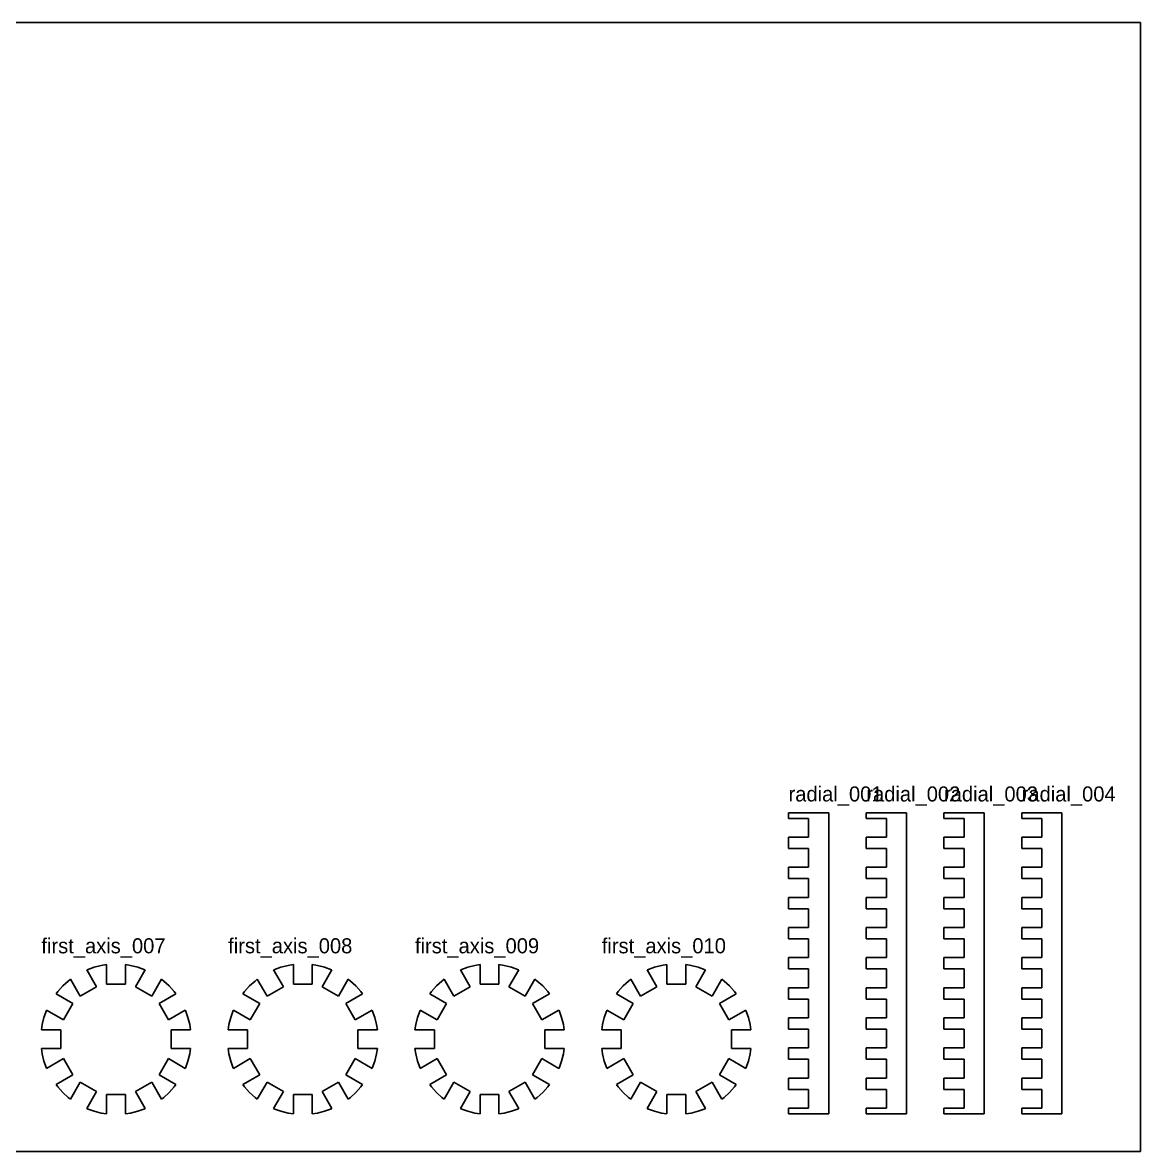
# Model space of a CAD drawing. Header units: metres. Extents: x 0 to 600, y 0 to 300.
# Drawn here: x 302.9 to 600, y 0 to 300 of the extents above; entities that cross this region are included whole.
import ezdxf

# ---------------------------------------------------------------- set-up
doc = ezdxf.new("R2010")
doc.units = ezdxf.units.M

msp = doc.modelspace()

# ---------------------------------------------------------------- linework, layer by layer
at = {"layer": 'first_axis_007'}
for p, q in [((320.053698, 48.301234), (319.953451, 48.253821)), ((319.953451, 48.253821), (322.545253, 43.764688)), ((321.901674, 48.962451), (320.053698, 48.301234)), ((323.805561, 49.439349), (321.901674, 48.962451)), ((325.207367, 49.647287), (323.805561, 49.439349)), ((325.207367, 44.488707), (325.207367, 49.647287)), ((331.609174, 49.439349), (330.207367, 49.647287)), ((330.207367, 49.647287), (330.207367, 44.488707)), ((333.513061, 48.962451), (331.609174, 49.439349)), ((332.869481, 43.764688), (335.461284, 48.253821)), ((335.361036, 48.301234), (333.513061, 48.962451)), ((335.461284, 48.253821), (335.361036, 48.301234)), ((315.019502, 45.283853), (313.565232, 43.965779)), ((315.632275, 45.738316), (315.019502, 45.283853)), ((318.215126, 41.264688), (315.632275, 45.738316)), ((339.782459, 45.738316), (337.199608, 41.264688)), ((340.395232, 45.283853), (339.782459, 45.738316)), ((341.849503, 43.965779), (340.395232, 45.283853)), ((312.247158, 42.511509), (311.792694, 41.898736)), ((313.565232, 43.965779), (312.247158, 42.511509)), ((322.545253, 43.764688), (318.215126, 41.264688)), ((330.207367, 44.488707), (325.207367, 44.488707)), ((337.199608, 41.264688), (332.869481, 43.764688)), ((343.167576, 42.511509), (341.849503, 43.965779)), ((343.62204, 41.898736), (343.167576, 42.511509)), ((311.792694, 41.898736), (316.266323, 39.315885)), ((316.266323, 39.315885), (313.766323, 34.985758)), ((339.148411, 39.315885), (343.62204, 41.898736)), ((341.648411, 34.985758), (339.148411, 39.315885)), ((309.229777, 37.477313), (308.56856, 35.629337)), ((309.27719, 37.57756), (309.229777, 37.477313)), ((313.766323, 34.985758), (309.27719, 37.57756)), ((346.137544, 37.57756), (341.648411, 34.985758)), ((346.184958, 37.477313), (346.137544, 37.57756)), ((346.846175, 35.629337), (346.184958, 37.477313)), ((308.091662, 33.72545), (307.883724, 32.323644)), ((308.56856, 35.629337), (308.091662, 33.72545)), ((347.323073, 33.72545), (346.846175, 35.629337)), ((347.531011, 32.323644), (347.323073, 33.72545)), ((307.883724, 32.323644), (313.042304, 32.323644)), ((313.042304, 32.323644), (313.042304, 27.323644)), ((342.372431, 27.323644), (342.372431, 32.323644)), ((342.372431, 32.323644), (347.531011, 32.323644)), ((313.042304, 27.323644), (307.883724, 27.323644)), ((307.883724, 27.323644), (308.091662, 25.921837)), ((347.531011, 27.323644), (342.372431, 27.323644)), ((347.323073, 25.921837), (347.531011, 27.323644)), ((308.091662, 25.921837), (308.56856, 24.01795)), ((308.56856, 24.01795), (309.229777, 22.169975)), ((309.27719, 22.069727), (313.766323, 24.661529)), ((313.766323, 24.661529), (316.266323, 20.331402)), ((339.148411, 20.331402), (341.648411, 24.661529)), ((341.648411, 24.661529), (346.137544, 22.069727)), ((346.184958, 22.169975), (346.846175, 24.01795)), ((346.846175, 24.01795), (347.323073, 25.921837)), ((309.229777, 22.169975), (309.27719, 22.069727)), ((346.137544, 22.069727), (346.184958, 22.169975)), ((316.266323, 20.331402), (311.792694, 17.748552)), ((315.632275, 13.908971), (318.215126, 18.3826)), ((318.215126, 18.3826), (322.545253, 15.8826)), ((332.869481, 15.8826), (337.199608, 18.3826)), ((337.199608, 18.3826), (339.782459, 13.908971)), ((343.62204, 17.748552), (339.148411, 20.331402)), ((311.792694, 17.748552), (312.247158, 17.135778)), ((312.247158, 17.135778), (313.565232, 15.681508)), ((313.565232, 15.681508), (315.019502, 14.363435)), ((322.545253, 15.8826), (319.953451, 11.393467)), ((325.207367, 10), (325.207367, 15.15858)), ((325.207367, 15.15858), (330.207367, 15.15858)), ((330.207367, 15.15858), (330.207367, 10)), ((335.461284, 11.393467), (332.869481, 15.8826)), ((340.395232, 14.363435), (341.849503, 15.681508)), ((341.849503, 15.681508), (343.167576, 17.135778)), ((343.167576, 17.135778), (343.62204, 17.748552)), ((315.019502, 14.363435), (315.632275, 13.908971)), ((339.782459, 13.908971), (340.395232, 14.363435)), ((319.953451, 11.393467), (320.053698, 11.346053)), ((320.053698, 11.346053), (321.901674, 10.684836)), ((321.901674, 10.684836), (323.805561, 10.207938)), ((323.805561, 10.207938), (325.207367, 10)), ((330.207367, 10), (331.609174, 10.207938)), ((331.609174, 10.207938), (333.513061, 10.684836)), ((333.513061, 10.684836), (335.361036, 11.346053)), ((335.361036, 11.346053), (335.461284, 11.393467))]:
    msp.add_line(p, q, dxfattribs=at)
at = {"layer": 'first_axis_008'}
for p, q in [((369.700986, 48.301234), (369.600738, 48.253821)), ((369.600738, 48.253821), (372.19254, 43.764688)), ((371.548961, 48.962451), (369.700986, 48.301234)), ((373.452848, 49.439349), (371.548961, 48.962451)), ((374.854654, 49.647287), (373.452848, 49.439349)), ((374.854654, 44.488707), (374.854654, 49.647287)), ((381.256461, 49.439349), (379.854654, 49.647287)), ((379.854654, 49.647287), (379.854654, 44.488707)), ((383.160348, 48.962451), (381.256461, 49.439349)), ((382.516769, 43.764688), (385.108571, 48.253821)), ((385.008323, 48.301234), (383.160348, 48.962451)), ((385.108571, 48.253821), (385.008323, 48.301234)), ((364.666789, 45.283853), (363.212519, 43.965779)), ((365.279563, 45.738316), (364.666789, 45.283853)), ((367.862413, 41.264688), (365.279563, 45.738316)), ((389.429746, 45.738316), (386.846896, 41.264688)), ((390.04252, 45.283853), (389.429746, 45.738316)), ((391.49679, 43.965779), (390.04252, 45.283853)), ((361.894446, 42.511509), (361.439982, 41.898736)), ((363.212519, 43.965779), (361.894446, 42.511509)), ((372.19254, 43.764688), (367.862413, 41.264688)), ((379.854654, 44.488707), (374.854654, 44.488707)), ((386.846896, 41.264688), (382.516769, 43.764688)), ((392.814863, 42.511509), (391.49679, 43.965779)), ((393.269327, 41.898736), (392.814863, 42.511509)), ((361.439982, 41.898736), (365.91361, 39.315885)), ((365.91361, 39.315885), (363.41361, 34.985758)), ((388.795699, 39.315885), (393.269327, 41.898736)), ((391.295699, 34.985758), (388.795699, 39.315885)), ((358.877064, 37.477313), (358.215847, 35.629337)), ((358.924477, 37.57756), (358.877064, 37.477313)), ((363.41361, 34.985758), (358.924477, 37.57756)), ((395.784832, 37.57756), (391.295699, 34.985758)), ((395.832245, 37.477313), (395.784832, 37.57756)), ((396.493462, 35.629337), (395.832245, 37.477313)), ((357.738949, 33.72545), (357.531011, 32.323644)), ((358.215847, 35.629337), (357.738949, 33.72545)), ((396.97036, 33.72545), (396.493462, 35.629337)), ((397.178298, 32.323644), (396.97036, 33.72545)), ((357.531011, 32.323644), (362.689591, 32.323644)), ((362.689591, 32.323644), (362.689591, 27.323644)), ((392.019718, 27.323644), (392.019718, 32.323644)), ((392.019718, 32.323644), (397.178298, 32.323644)), ((362.689591, 27.323644), (357.531011, 27.323644)), ((357.531011, 27.323644), (357.738949, 25.921837)), ((397.178298, 27.323644), (392.019718, 27.323644)), ((396.97036, 25.921837), (397.178298, 27.323644)), ((357.738949, 25.921837), (358.215847, 24.01795)), ((358.215847, 24.01795), (358.877064, 22.169975)), ((358.924477, 22.069727), (363.41361, 24.661529)), ((363.41361, 24.661529), (365.91361, 20.331402)), ((388.795699, 20.331402), (391.295699, 24.661529)), ((391.295699, 24.661529), (395.784832, 22.069727)), ((395.832245, 22.169975), (396.493462, 24.01795)), ((396.493462, 24.01795), (396.97036, 25.921837)), ((358.877064, 22.169975), (358.924477, 22.069727)), ((395.784832, 22.069727), (395.832245, 22.169975)), ((365.91361, 20.331402), (361.439982, 17.748552)), ((365.279563, 13.908971), (367.862413, 18.3826)), ((367.862413, 18.3826), (372.19254, 15.8826)), ((382.516769, 15.8826), (386.846896, 18.3826)), ((386.846896, 18.3826), (389.429746, 13.908971)), ((393.269327, 17.748552), (388.795699, 20.331402)), ((361.439982, 17.748552), (361.894446, 17.135778)), ((361.894446, 17.135778), (363.212519, 15.681508)), ((363.212519, 15.681508), (364.666789, 14.363435)), ((372.19254, 15.8826), (369.600738, 11.393467)), ((374.854654, 10), (374.854654, 15.15858)), ((374.854654, 15.15858), (379.854654, 15.15858)), ((379.854654, 15.15858), (379.854654, 10)), ((385.108571, 11.393467), (382.516769, 15.8826)), ((390.04252, 14.363435), (391.49679, 15.681508)), ((391.49679, 15.681508), (392.814863, 17.135778)), ((392.814863, 17.135778), (393.269327, 17.748552)), ((364.666789, 14.363435), (365.279563, 13.908971)), ((389.429746, 13.908971), (390.04252, 14.363435)), ((369.600738, 11.393467), (369.700986, 11.346053)), ((369.700986, 11.346053), (371.548961, 10.684836)), ((371.548961, 10.684836), (373.452848, 10.207938)), ((373.452848, 10.207938), (374.854654, 10)), ((379.854654, 10), (381.256461, 10.207938)), ((381.256461, 10.207938), (383.160348, 10.684836)), ((383.160348, 10.684836), (385.008323, 11.346053)), ((385.008323, 11.346053), (385.108571, 11.393467))]:
    msp.add_line(p, q, dxfattribs=at)
at = {"layer": 'first_axis_009'}
for p, q in [((419.348273, 48.301234), (419.248025, 48.253821)), ((419.248025, 48.253821), (421.839828, 43.764688)), ((421.196248, 48.962451), (419.348273, 48.301234)), ((423.100135, 49.439349), (421.196248, 48.962451)), ((424.501942, 49.647287), (423.100135, 49.439349)), ((424.501942, 44.488707), (424.501942, 49.647287)), ((430.903748, 49.439349), (429.501942, 49.647287)), ((429.501942, 49.647287), (429.501942, 44.488707)), ((432.807635, 48.962451), (430.903748, 49.439349)), ((432.164056, 43.764688), (434.755858, 48.253821)), ((434.655611, 48.301234), (432.807635, 48.962451)), ((434.755858, 48.253821), (434.655611, 48.301234)), ((414.314076, 45.283853), (412.859806, 43.965779)), ((414.92685, 45.738316), (414.314076, 45.283853)), ((417.509701, 41.264688), (414.92685, 45.738316)), ((439.077034, 45.738316), (436.494183, 41.264688)), ((439.689807, 45.283853), (439.077034, 45.738316)), ((441.144077, 43.965779), (439.689807, 45.283853)), ((411.541733, 42.511509), (411.087269, 41.898736)), ((412.859806, 43.965779), (411.541733, 42.511509)), ((421.839828, 43.764688), (417.509701, 41.264688)), ((429.501942, 44.488707), (424.501942, 44.488707)), ((436.494183, 41.264688), (432.164056, 43.764688)), ((442.462151, 42.511509), (441.144077, 43.965779)), ((442.916615, 41.898736), (442.462151, 42.511509)), ((411.087269, 41.898736), (415.560898, 39.315885)), ((415.560898, 39.315885), (413.060898, 34.985758)), ((438.442986, 39.315885), (442.916615, 41.898736)), ((440.942986, 34.985758), (438.442986, 39.315885)), ((408.524351, 37.477313), (407.863134, 35.629337)), ((408.571765, 37.57756), (408.524351, 37.477313)), ((413.060898, 34.985758), (408.571765, 37.57756)), ((445.432119, 37.57756), (440.942986, 34.985758)), ((445.479532, 37.477313), (445.432119, 37.57756)), ((446.140749, 35.629337), (445.479532, 37.477313)), ((407.386236, 33.72545), (407.178298, 32.323644)), ((407.863134, 35.629337), (407.386236, 33.72545)), ((446.617647, 33.72545), (446.140749, 35.629337)), ((446.825585, 32.323644), (446.617647, 33.72545)), ((407.178298, 32.323644), (412.336878, 32.323644)), ((412.336878, 32.323644), (412.336878, 27.323644)), ((441.667005, 27.323644), (441.667005, 32.323644)), ((441.667005, 32.323644), (446.825585, 32.323644)), ((412.336878, 27.323644), (407.178298, 27.323644)), ((407.178298, 27.323644), (407.386236, 25.921837)), ((446.825585, 27.323644), (441.667005, 27.323644)), ((446.617647, 25.921837), (446.825585, 27.323644)), ((407.386236, 25.921837), (407.863134, 24.01795)), ((407.863134, 24.01795), (408.524351, 22.169975)), ((408.571765, 22.069727), (413.060898, 24.661529)), ((413.060898, 24.661529), (415.560898, 20.331402)), ((438.442986, 20.331402), (440.942986, 24.661529)), ((440.942986, 24.661529), (445.432119, 22.069727)), ((445.479532, 22.169975), (446.140749, 24.01795)), ((446.140749, 24.01795), (446.617647, 25.921837)), ((408.524351, 22.169975), (408.571765, 22.069727)), ((445.432119, 22.069727), (445.479532, 22.169975)), ((415.560898, 20.331402), (411.087269, 17.748552)), ((414.92685, 13.908971), (417.509701, 18.3826)), ((417.509701, 18.3826), (421.839828, 15.8826)), ((432.164056, 15.8826), (436.494183, 18.3826)), ((436.494183, 18.3826), (439.077034, 13.908971)), ((442.916615, 17.748552), (438.442986, 20.331402)), ((411.087269, 17.748552), (411.541733, 17.135778)), ((411.541733, 17.135778), (412.859806, 15.681508)), ((412.859806, 15.681508), (414.314076, 14.363435)), ((421.839828, 15.8826), (419.248025, 11.393467)), ((424.501942, 10), (424.501942, 15.15858)), ((424.501942, 15.15858), (429.501942, 15.15858)), ((429.501942, 15.15858), (429.501942, 10)), ((434.755858, 11.393467), (432.164056, 15.8826)), ((439.689807, 14.363435), (441.144077, 15.681508)), ((441.144077, 15.681508), (442.462151, 17.135778)), ((442.462151, 17.135778), (442.916615, 17.748552)), ((414.314076, 14.363435), (414.92685, 13.908971)), ((439.077034, 13.908971), (439.689807, 14.363435)), ((419.248025, 11.393467), (419.348273, 11.346053)), ((419.348273, 11.346053), (421.196248, 10.684836)), ((421.196248, 10.684836), (423.100135, 10.207938)), ((423.100135, 10.207938), (424.501942, 10)), ((429.501942, 10), (430.903748, 10.207938)), ((430.903748, 10.207938), (432.807635, 10.684836)), ((432.807635, 10.684836), (434.655611, 11.346053)), ((434.655611, 11.346053), (434.755858, 11.393467))]:
    msp.add_line(p, q, dxfattribs=at)
at = {"layer": 'first_axis_010'}
for p, q in [((468.99556, 48.301234), (468.895313, 48.253821)), ((468.895313, 48.253821), (471.487115, 43.764688)), ((470.843535, 48.962451), (468.99556, 48.301234)), ((472.747423, 49.439349), (470.843535, 48.962451)), ((474.149229, 49.647287), (472.747423, 49.439349)), ((474.149229, 44.488707), (474.149229, 49.647287)), ((480.551035, 49.439349), (479.149229, 49.647287)), ((479.149229, 49.647287), (479.149229, 44.488707)), ((482.454923, 48.962451), (480.551035, 49.439349)), ((481.811343, 43.764688), (484.403145, 48.253821)), ((484.302898, 48.301234), (482.454923, 48.962451)), ((484.403145, 48.253821), (484.302898, 48.301234)), ((463.961364, 45.283853), (462.507093, 43.965779)), ((464.574137, 45.738316), (463.961364, 45.283853)), ((467.156988, 41.264688), (464.574137, 45.738316)), ((488.724321, 45.738316), (486.14147, 41.264688)), ((489.337094, 45.283853), (488.724321, 45.738316)), ((490.791365, 43.965779), (489.337094, 45.283853)), ((461.18902, 42.511509), (460.734556, 41.898736)), ((462.507093, 43.965779), (461.18902, 42.511509)), ((471.487115, 43.764688), (467.156988, 41.264688)), ((479.149229, 44.488707), (474.149229, 44.488707)), ((486.14147, 41.264688), (481.811343, 43.764688)), ((492.109438, 42.511509), (490.791365, 43.965779)), ((492.563902, 41.898736), (492.109438, 42.511509)), ((460.734556, 41.898736), (465.208185, 39.315885)), ((465.208185, 39.315885), (462.708185, 34.985758)), ((488.090273, 39.315885), (492.563902, 41.898736)), ((490.590273, 34.985758), (488.090273, 39.315885)), ((458.171638, 37.477313), (457.510422, 35.629337)), ((458.219052, 37.57756), (458.171638, 37.477313)), ((462.708185, 34.985758), (458.219052, 37.57756)), ((495.079406, 37.57756), (490.590273, 34.985758)), ((495.12682, 37.477313), (495.079406, 37.57756)), ((495.788036, 35.629337), (495.12682, 37.477313)), ((457.033524, 33.72545), (456.825585, 32.323644)), ((457.510422, 35.629337), (457.033524, 33.72545)), ((496.264935, 33.72545), (495.788036, 35.629337)), ((496.472873, 32.323644), (496.264935, 33.72545)), ((456.825585, 32.323644), (461.984166, 32.323644)), ((461.984166, 32.323644), (461.984166, 27.323644)), ((491.314293, 27.323644), (491.314293, 32.323644)), ((491.314293, 32.323644), (496.472873, 32.323644)), ((461.984166, 27.323644), (456.825585, 27.323644)), ((456.825585, 27.323644), (457.033524, 25.921837)), ((496.472873, 27.323644), (491.314293, 27.323644)), ((496.264935, 25.921837), (496.472873, 27.323644)), ((457.033524, 25.921837), (457.510422, 24.01795)), ((457.510422, 24.01795), (458.171638, 22.169975)), ((458.219052, 22.069727), (462.708185, 24.661529)), ((462.708185, 24.661529), (465.208185, 20.331402)), ((488.090273, 20.331402), (490.590273, 24.661529)), ((490.590273, 24.661529), (495.079406, 22.069727)), ((495.12682, 22.169975), (495.788036, 24.01795)), ((495.788036, 24.01795), (496.264935, 25.921837)), ((458.171638, 22.169975), (458.219052, 22.069727)), ((495.079406, 22.069727), (495.12682, 22.169975)), ((465.208185, 20.331402), (460.734556, 17.748552)), ((464.574137, 13.908971), (467.156988, 18.3826)), ((467.156988, 18.3826), (471.487115, 15.8826)), ((481.811343, 15.8826), (486.14147, 18.3826)), ((486.14147, 18.3826), (488.724321, 13.908971)), ((492.563902, 17.748552), (488.090273, 20.331402)), ((460.734556, 17.748552), (461.18902, 17.135778)), ((461.18902, 17.135778), (462.507093, 15.681508)), ((462.507093, 15.681508), (463.961364, 14.363435)), ((471.487115, 15.8826), (468.895313, 11.393467)), ((474.149229, 10), (474.149229, 15.15858)), ((474.149229, 15.15858), (479.149229, 15.15858)), ((479.149229, 15.15858), (479.149229, 10)), ((484.403145, 11.393467), (481.811343, 15.8826)), ((489.337094, 14.363435), (490.791365, 15.681508)), ((490.791365, 15.681508), (492.109438, 17.135778)), ((492.109438, 17.135778), (492.563902, 17.748552)), ((463.961364, 14.363435), (464.574137, 13.908971)), ((488.724321, 13.908971), (489.337094, 14.363435)), ((468.895313, 11.393467), (468.99556, 11.346053)), ((468.99556, 11.346053), (470.843535, 10.684836)), ((470.843535, 10.684836), (472.747423, 10.207938)), ((472.747423, 10.207938), (474.149229, 10)), ((479.149229, 10), (480.551035, 10.207938)), ((480.551035, 10.207938), (482.454923, 10.684836)), ((482.454923, 10.684836), (484.302898, 11.346053)), ((484.302898, 11.346053), (484.403145, 11.393467))]:
    msp.add_line(p, q, dxfattribs=at)
at = {"layer": 'radial_001'}
for p, q in [((517.142746, 90), (506.472873, 90)), ((506.472873, 90), (506.472873, 88.5)), ((517.142746, 10), (517.142746, 90)), ((506.472873, 88.5), (511.807809, 88.5)), ((511.807809, 88.5), (511.807809, 83.5)), ((511.807809, 83.5), (506.472873, 83.5)), ((506.472873, 83.5), (506.472873, 80.5)), ((506.472873, 80.5), (511.807809, 80.5)), ((511.807809, 80.5), (511.807809, 75.5)), ((511.807809, 75.5), (506.472873, 75.5)), ((506.472873, 75.5), (506.472873, 72.5)), ((506.472873, 72.5), (511.807809, 72.5)), ((511.807809, 72.5), (511.807809, 67.5)), ((511.807809, 67.5), (506.472873, 67.5)), ((506.472873, 67.5), (506.472873, 64.5)), ((506.472873, 64.5), (511.807809, 64.5)), ((511.807809, 64.5), (511.807809, 59.5)), ((511.807809, 59.5), (506.472873, 59.5)), ((506.472873, 59.5), (506.472873, 56.5)), ((506.472873, 56.5), (511.807809, 56.5)), ((511.807809, 56.5), (511.807809, 51.5)), ((511.807809, 51.5), (506.472873, 51.5)), ((506.472873, 51.5), (506.472873, 48.5)), ((506.472873, 48.5), (511.807809, 48.5)), ((511.807809, 48.5), (511.807809, 43.5)), ((511.807809, 43.5), (506.472873, 43.5)), ((506.472873, 43.5), (506.472873, 40.5)), ((506.472873, 40.5), (511.807809, 40.5)), ((511.807809, 40.5), (511.807809, 35.5)), ((511.807809, 35.5), (506.472873, 35.5)), ((506.472873, 35.5), (506.472873, 32.5)), ((506.472873, 32.5), (511.807809, 32.5)), ((511.807809, 32.5), (511.807809, 27.5)), ((511.807809, 27.5), (506.472873, 27.5)), ((506.472873, 27.5), (506.472873, 24.5)), ((506.472873, 24.5), (511.807809, 24.5)), ((511.807809, 24.5), (511.807809, 19.5)), ((511.807809, 19.5), (506.472873, 19.5)), ((506.472873, 19.5), (506.472873, 16.5)), ((506.472873, 16.5), (511.807809, 16.5)), ((511.807809, 16.5), (511.807809, 11.5)), ((511.807809, 11.5), (506.472873, 11.5)), ((506.472873, 11.5), (506.472873, 10)), ((506.472873, 10), (517.142746, 10))]:
    msp.add_line(p, q, dxfattribs=at)
at = {"layer": 'radial_002'}
for p, q in [((537.791202, 90), (527.142746, 90)), ((527.142746, 90), (527.142746, 88.5)), ((537.791202, 36.676203), (537.791202, 90)), ((527.142746, 88.5), (532.466974, 88.5)), ((532.466974, 88.5), (532.466974, 83.5)), ((532.466974, 83.5), (527.142746, 83.5)), ((527.142746, 83.5), (527.142746, 80.5)), ((527.142746, 80.5), (532.466974, 80.5)), ((532.466974, 80.5), (532.466974, 75.5)), ((532.466974, 75.5), (527.142746, 75.5)), ((527.142746, 75.5), (527.142746, 72.5)), ((527.142746, 72.5), (532.466974, 72.5)), ((532.466974, 72.5), (532.466974, 67.5)), ((532.466974, 67.5), (527.142746, 67.5)), ((527.142746, 67.5), (527.142746, 64.5)), ((527.142746, 64.5), (532.466974, 64.5)), ((532.466974, 64.5), (532.466974, 59.5)), ((532.466974, 59.5), (527.142746, 59.5)), ((527.142746, 59.5), (527.142746, 56.5)), ((527.142746, 56.5), (532.466974, 56.5)), ((532.466974, 56.5), (532.466974, 51.5)), ((532.466974, 51.5), (527.142746, 51.5)), ((527.142746, 51.5), (527.142746, 48.5)), ((527.142746, 48.5), (532.466974, 48.5)), ((532.466974, 48.5), (532.466974, 43.5)), ((532.466974, 43.5), (527.142746, 43.5)), ((527.142746, 43.5), (527.142746, 40.5)), ((527.142746, 40.5), (532.466974, 40.5)), ((532.466974, 40.5), (532.466974, 35.5)), ((537.791202, 10), (537.791202, 36.676203)), ((532.466974, 35.5), (527.142746, 35.5)), ((527.142746, 35.5), (527.142746, 32.5)), ((527.142746, 32.5), (532.466974, 32.5)), ((532.466974, 32.5), (532.466974, 27.5)), ((532.466974, 27.5), (527.142746, 27.5)), ((527.142746, 27.5), (527.142746, 24.5)), ((527.142746, 24.5), (532.466974, 24.5)), ((532.466974, 24.5), (532.466974, 19.5)), ((532.466974, 19.5), (527.142746, 19.5)), ((527.142746, 19.5), (527.142746, 16.5)), ((527.142746, 16.5), (532.466974, 16.5)), ((532.466974, 16.5), (532.466974, 11.5)), ((532.466974, 11.5), (527.142746, 11.5)), ((527.142746, 11.5), (527.142746, 10)), ((527.142746, 10), (537.791202, 10))]:
    msp.add_line(p, q, dxfattribs=at)
at = {"layer": 'radial_003'}
for p, q in [((558.439659, 90), (547.791202, 90)), ((547.791202, 90), (547.791202, 88.5)), ((558.439659, 63.323797), (558.439659, 90)), ((547.791202, 88.5), (553.115431, 88.5)), ((553.115431, 88.5), (553.115431, 83.5)), ((553.115431, 83.5), (547.791202, 83.5)), ((547.791202, 83.5), (547.791202, 80.5)), ((547.791202, 80.5), (553.115431, 80.5)), ((553.115431, 80.5), (553.115431, 75.5)), ((553.115431, 75.5), (547.791202, 75.5)), ((547.791202, 75.5), (547.791202, 72.5)), ((547.791202, 72.5), (553.115431, 72.5)), ((553.115431, 72.5), (553.115431, 67.5)), ((553.115431, 67.5), (547.791202, 67.5)), ((547.791202, 67.5), (547.791202, 64.5)), ((547.791202, 64.5), (553.115431, 64.5)), ((553.115431, 64.5), (553.115431, 59.5)), ((558.439659, 10), (558.439659, 63.323797)), ((553.115431, 59.5), (547.791202, 59.5)), ((547.791202, 59.5), (547.791202, 56.5)), ((547.791202, 56.5), (553.115431, 56.5)), ((553.115431, 56.5), (553.115431, 51.5)), ((553.115431, 51.5), (547.791202, 51.5)), ((547.791202, 51.5), (547.791202, 48.5)), ((547.791202, 48.5), (553.115431, 48.5)), ((553.115431, 48.5), (553.115431, 43.5)), ((553.115431, 43.5), (547.791202, 43.5)), ((547.791202, 43.5), (547.791202, 40.5)), ((547.791202, 40.5), (553.115431, 40.5)), ((553.115431, 40.5), (553.115431, 35.5)), ((553.115431, 35.5), (547.791202, 35.5)), ((547.791202, 35.5), (547.791202, 32.5)), ((547.791202, 32.5), (553.115431, 32.5)), ((553.115431, 32.5), (553.115431, 27.5)), ((553.115431, 27.5), (547.791202, 27.5)), ((547.791202, 27.5), (547.791202, 24.5)), ((547.791202, 24.5), (553.115431, 24.5)), ((553.115431, 24.5), (553.115431, 19.5)), ((553.115431, 19.5), (547.791202, 19.5)), ((547.791202, 19.5), (547.791202, 16.5)), ((547.791202, 16.5), (553.115431, 16.5)), ((553.115431, 16.5), (553.115431, 11.5)), ((553.115431, 11.5), (547.791202, 11.5)), ((547.791202, 11.5), (547.791202, 10)), ((547.791202, 10), (558.439659, 10))]:
    msp.add_line(p, q, dxfattribs=at)
at = {"layer": 'radial_004'}
for p, q in [((579.109532, 90), (568.439659, 90)), ((568.439659, 90), (568.439659, 88.5)), ((579.109532, 10), (579.109532, 90)), ((568.439659, 88.5), (573.774596, 88.5)), ((573.774596, 88.5), (573.774596, 83.5)), ((573.774596, 83.5), (568.439659, 83.5)), ((568.439659, 83.5), (568.439659, 80.5)), ((568.439659, 80.5), (573.774596, 80.5)), ((573.774596, 80.5), (573.774596, 75.5)), ((573.774596, 75.5), (568.439659, 75.5)), ((568.439659, 75.5), (568.439659, 72.5)), ((568.439659, 72.5), (573.774596, 72.5)), ((573.774596, 72.5), (573.774596, 67.5)), ((573.774596, 67.5), (568.439659, 67.5)), ((568.439659, 67.5), (568.439659, 64.5)), ((568.439659, 64.5), (573.774596, 64.5)), ((573.774596, 64.5), (573.774596, 59.5)), ((573.774596, 59.5), (568.439659, 59.5)), ((568.439659, 59.5), (568.439659, 56.5)), ((568.439659, 56.5), (573.774596, 56.5)), ((573.774596, 56.5), (573.774596, 51.5)), ((573.774596, 51.5), (568.439659, 51.5)), ((568.439659, 51.5), (568.439659, 48.5)), ((568.439659, 48.5), (573.774596, 48.5)), ((573.774596, 48.5), (573.774596, 43.5)), ((573.774596, 43.5), (568.439659, 43.5)), ((568.439659, 43.5), (568.439659, 40.5)), ((568.439659, 40.5), (573.774596, 40.5)), ((573.774596, 40.5), (573.774596, 35.5)), ((573.774596, 35.5), (568.439659, 35.5)), ((568.439659, 35.5), (568.439659, 32.5)), ((568.439659, 32.5), (573.774596, 32.5)), ((573.774596, 32.5), (573.774596, 27.5)), ((573.774596, 27.5), (568.439659, 27.5)), ((568.439659, 27.5), (568.439659, 24.5)), ((568.439659, 24.5), (573.774596, 24.5)), ((573.774596, 24.5), (573.774596, 19.5)), ((573.774596, 19.5), (568.439659, 19.5)), ((568.439659, 19.5), (568.439659, 16.5)), ((568.439659, 16.5), (573.774596, 16.5)), ((573.774596, 16.5), (573.774596, 11.5)), ((573.774596, 11.5), (568.439659, 11.5)), ((568.439659, 11.5), (568.439659, 10)), ((568.439659, 10), (579.109532, 10))]:
    msp.add_line(p, q, dxfattribs=at)
at = {"layer": 'sheet_boundary'}
for p, q in [((600, 300), (0, 300)), ((600, 0), (600, 300)), ((0, 0), (600, 0))]:
    msp.add_line(p, q, dxfattribs=at)

# ---------------------------------------------------------------- texts
at = {"layer": 'first_axis_007'}
msp.add_text('first_axis_007', height=4, dxfattribs=at).set_placement((307.883724, 52.647287))
at = {"layer": 'first_axis_008'}
msp.add_text('first_axis_008', height=4, dxfattribs=at).set_placement((357.531011, 52.647287))
at = {"layer": 'first_axis_009'}
msp.add_text('first_axis_009', height=4, dxfattribs=at).set_placement((407.178298, 52.647287))
at = {"layer": 'first_axis_010'}
msp.add_text('first_axis_010', height=4, dxfattribs=at).set_placement((456.825585, 52.647287))
at = {"layer": 'radial_001'}
msp.add_text('radial_001', height=4, dxfattribs=at).set_placement((506.472873, 93))
at = {"layer": 'radial_002'}
msp.add_text('radial_002', height=4, dxfattribs=at).set_placement((527.142746, 93))
at = {"layer": 'radial_003'}
msp.add_text('radial_003', height=4, dxfattribs=at).set_placement((547.791202, 93))
at = {"layer": 'radial_004'}
msp.add_text('radial_004', height=4, dxfattribs=at).set_placement((568.439659, 93))

doc.saveas('drawing.dxf')
